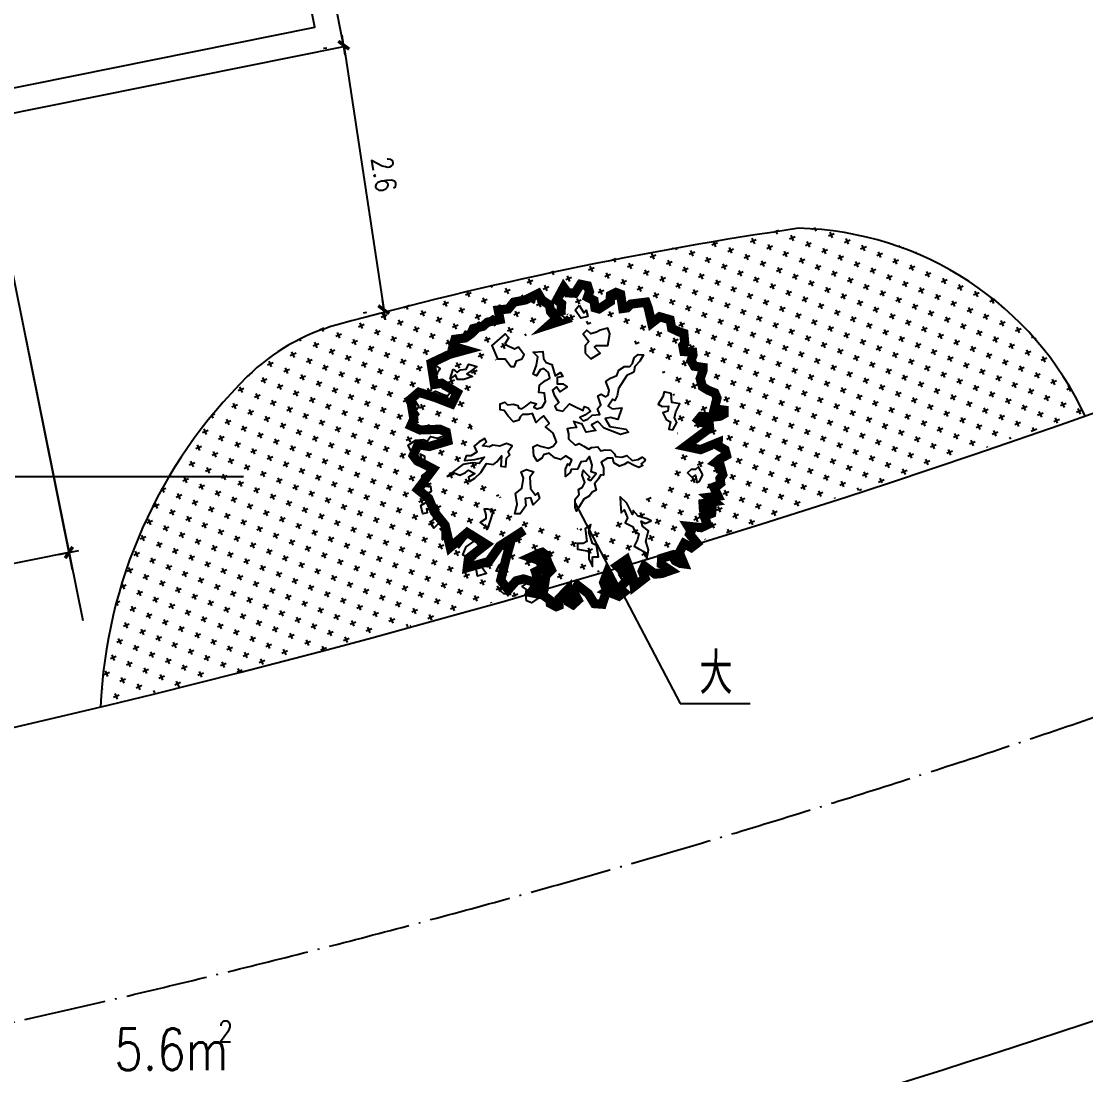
# Model space of a CAD drawing. Extents: x 1035948 to 1665131, y -158296 to 142149.
# Drawn here: x 1395090 to 1407526, y 18490 to 30801 of the extents above; entities that cross this region are included whole.
import ezdxf

# ---------------------------------------------------------------- set-up
doc = ezdxf.new("R2010")
doc.units = 0
doc.header["$LTSCALE"] = 200
doc.header["$MEASUREMENT"] = 0
doc.linetypes.add('ACAD_ISO04W100', pattern=[30.5, 24, -3, 0.5, -3])
doc.layers.get('0').update_dxf_attribs({"linetype": 'CONTINUOUS'})
doc.layers.get('DEFPOINTS').update_dxf_attribs({"linetype": 'CONTINUOUS'})
for name, color, linetype in [('CH1', 7, 'CONTINUOUS'), ('DL', 21, 'CONTINUOUS'), ('LMLK', 123, 'CONTINUOUS'), ('PUB_TEXT', 7, 'CONTINUOUS'), ('WLL1', 7, 'CONTINUOUS'), ('ZXX', 6, 'ACAD_ISO04W100'), ('蜀桧柏', 7, 'CONTINUOUS'), ('香樟', 7, 'CONTINUOUS')]:
    doc.layers.add(name, color=color, linetype=linetype)
doc.styles.add('_HZTXT', font='txt.shx', dxfattribs={"width": 0.8, "bigfont": 'hztxt.shx'})
doc.styles.add('DIM_FONT', font='SIMPLEX.shx', dxfattribs={"width": 0.8})
doc.dimstyles.new('DIMN80', dxfattribs={"dimscale": 0.8, "dimtxt": 300, "dimasz": 1, "dimexe": 250, "dimexo": 300, "dimgap": 150, "dimtad": 1, "dimdec": 0, "dimzin": 0, "dimdsep": 46, "dimtxsty": 'DIM_FONT', "dimblk": '_DIMX', "dimcen": 0.09, "dimclrt": 7, "dimadec": 0, "dimazin": 0, "dimtfac": 1, "dimtdec": 0, "dimtix": 1, "dimtmove": 2, "dimatfit": 3, "dimldrblk": '_DIMX', "dimfxl": 0, "dimtolj": 1, "dimtzin": 0, "dimarcsym": 0})

# ---------------------------------------------------------------- blocks, each defined once
blk = doc.blocks.new('W6')
at = {"color": 0, "linetype": 'ByBlock'}
for points in [[(0.298, 12.204), (0.509, 12.714), (0.945, 12.926), (1.293, 12.677), (1.293, 12.378), (1.38, 12.029), (1.592, 12.029), (1.978, 12.415), (2.488, 12.59), (2.575, 12.378), (2.787, 12.378), (3.048, 12.54), (3.309, 12.204), (3.259, 11.855), (3.434, 11.905), (3.906, 12.204), (4.205, 12.241), (4.292, 11.855), (4.168, 11.432), (4.641, 11.681), (4.678, 11.046), (5.026, 10.996), (5.114, 11.432), (5.114, 11.768), (5.586, 11.731), (5.711, 11.818), (5.798, 11.432), (5.586, 11.083), (5.922, 11.083), (6.271, 11.432), (6.532, 11.083), (6.445, 10.735), (6.445, 10.399), (6.395, 9.963), (6.706, 10.05), (6.868, 10.399), (7.179, 10.05), (7.565, 10.349), (7.689, 10.648), (7.814, 10.399), (8.112, 10.399), (7.901, 10.013), (7.689, 9.627), (8.075, 9.316), (8.249, 9.664), (8.374, 9.365), (8.759, 9.54), (9.145, 9.627), (9.232, 9.241), (8.934, 8.892), (8.585, 8.718), (8.585, 8.332), (8.759, 7.859), (8.934, 8.208), (9.282, 7.859), (9.282, 8.382), (9.618, 8.506), (9.705, 8.768), (9.842, 8.295), (9.967, 7.984), (9.705, 7.735), (9.668, 7.473), (10.004, 7.598), (10.054, 7.174), (10.054, 6.913), (9.792, 6.739), (9.581, 6.527), (9.792, 6.266), (10.054, 6.527), (10.315, 6.701), (10.738, 6.403), (11.124, 6.017), (10.95, 5.88), (10.265, 5.793), (9.917, 5.407), (9.668, 5.021), (8.934, 5.282), (9.407, 4.598), (10.054, 4.722), (10.526, 5.021), (11.086, 4.772), (11.385, 5.108), (11.684, 4.722), (11.684, 4.336), (11.174, 4.423), (10.651, 4.336), (9.879, 3.826), (10.651, 3.564), (11.086, 3.739), (11.982, 3.39), (12.194, 3.44), (12.331, 2.917), (11.858, 2.668), (11.298, 2.581), (11.124, 2.108), (10.738, 1.672), (11.174, 1.411), (11.982, 1.635), (12.331, 1.249), (12.069, 0.813), (11.646, 1.025), (11.086, 0.813)], [(11.086, 0.813), (11.721, 0.34), (12.032, 0.041), (12.331, 0.166), (12.592, -0.133), (12.244, -0.469), (11.858, -0.519), (11.597, -1.029), (11.248, -0.643), (10.825, -0.992), (10.701, -1.415), (11.597, -1.639), (11.385, -1.639), (11.808, -1.328), (12.194, -1.888), (12.032, -2.274), (11.559, -2.324), (11.174, -2.274), (10.95, -2.585), (10.738, -2.274), (10.39, -2.498), (10.526, -3.046), (11.086, -3.307), (11.211, -3.656), (11.559, -3.482), (11.51, -3.992), (11.298, -4.216), (10.862, -4.129), (10.477, -4.216), (10.054, -3.992), (9.842, -4.216), (9.792, -4.552), (9.319, -4.303), (8.896, -3.83), (8.249, -3.606), (7.689, -3.569), (7.216, -3.22), (7.428, -3.78), (8.162, -3.955), (7.901, -4.303), (8.162, -4.814), (8.461, -4.515), (9.058, -5.112), (9.407, -5.71), (9.967, -5.287), (10.178, -5.971), (9.755, -6.059), (9.319, -6.494), (9.531, -6.743), (9.058, -6.967), (8.809, -6.656), (8.548, -7.092), (7.951, -6.83), (7.515, -6.233), (6.955, -6.27), (6.868, -6.743), (7.341, -6.88), (8.038, -7.391), (7.727, -7.652), (7.988, -8.038), (7.901, -8.249), (7.341, -8.075), (7.304, -8.337), (7.428, -8.635), (7.129, -8.635), (6.781, -8.635), (6.619, -8.81), (6.321, -8.424), (6.233, -8.984), (6.532, -9.283), (6.059, -9.494), (5.885, -9.283), (5.325, -9.233), (5.064, -9.843), (5.375, -9.793), (5.449, -10.104), (4.815, -10.266), (4.641, -9.967), (4.168, -9.581), (3.956, -9.843), (3.732, -9.457), (3.396, -9.494), (3.396, -10.017), (3.869, -10.229), (3.608, -10.49), (3.222, -10.44), (2.961, -10.055), (2.575, -10.179), (2.276, -9.793), (1.804, -9.407), (2.065, -9.32), (1.716, -9.967), (1.119, -9.967), (0.945, -10.316), (1.244, -10.229), (1.455, -10.528), (1.331, -10.702), (0.261, -11.212), (-0.125, -10.652), (-0.175, -10.055), (-0.038, -9.793), (-0.387, -9.544), (-0.262, -9.021), (-0.424, -8.598), (-0.735, -8.337), (-0.946, -8.81), (-0.822, -9.32), (-1.245, -9.669), (-1.071, -9.93), (-0.897, -10.316), (-1.295, -11.212), (-1.718, -10.789), (-2.066, -10.403), (-2.365, -10.652), (-2.664, -10.403), (-3.174, -10.739), (-3.609, -10.615), (-3.958, -10.104), (-3.609, -9.631), (-3.821, -9.158), (-3.609, -8.635), (-3.485, -8.249), (-3.734, -8.038), (-4.032, -8.635), (-4.294, -8.374), (-4.431, -8.685), (-4.344, -9.233), (-4.941, -9.233), (-5.538, -8.81), (-5.887, -9.233), (-6.148, -8.847), (-6.31, -8.511), (-6.745, -8.337), (-6.621, -8.075), (-6.695, -7.515), (-6.745, -7.216), (-6.621, -7.092), (-6.87, -6.793), (-7.392, -7.44), (-7.218, -7.826), (-7.99, -7.602), (-7.99, -7.092), (-8.375, -6.88), (-8.251, -6.407), (-7.952, -6.27), (-8.338, -5.884), (-8.761, -6.183), (-8.811, -6.183), (-9.06, -5.847), (-8.724, -5.548), (-9.06, -5.025), (-9.321, -5.075), (-9.533, -4.814), (-9.284, -4.689), (-9.234, -4.129), (-10.055, -4.341), (-10.055, -3.917), (-10.055, -3.482), (-10.304, -3.395), (-10.565, -3.22), (-10.615, -3.009), (-10.74, -2.324), (-10.864, -2.237), (-10.777, -2.15), (-10.528, -1.677), (-11.001, -1.552), (-11.212, -1.378), (-10.74, -1.116), (-10.304, -0.469), (-9.881, -0.469), (-9.321, 0.004), (-9.022, -0.307), (-9.022, 0.39), (-9.321, 0.726), (-9.757, 0.128), (-9.918, 0.39), (-10.441, 0.39), (-10.615, 0.004), (-11.038, 0.079), (-11.212, 0.253), (-11.772, 0.602), (-11.387, 0.863), (-11.212, 1.498), (-11.947, 1.672), (-11.81, 2.357), (-11.25, 2.531), (-10.951, 2.444), (-10.777, 2.83), (-10.142, 2.917), (-10.055, 3.216), (-10.229, 3.477), (-10.615, 4.075), (-11.038, 4.212), (-11.3, 4.51), (-11.163, 4.859), (-10.777, 4.983), (-10.092, 5.021), (-10.142, 5.369), (-10.528, 5.755), (-10.304, 6.353), (-10.565, 6.788), (-10.18, 7.05), (-9.445, 6.963), (-8.973, 7.125), (-9.06, 7.647), (-9.495, 7.984), (-9.234, 8.419), (-8.587, 8.718), (-8.288, 9.191), (-8.375, 9.627), (-7.43, 9.714), (-7.392, 9.54), (-6.745, 9.664), (-6.745, 9.926), (-6.783, 10.262), (-6.658, 10.349), (-6.621, 10.349), (-6.148, 10.187), (-5.625, 10.486), (-5.675, 10.648), (-5.625, 11.083), (-5.364, 11.083), (-4.941, 10.872), (-4.169, 10.909), (-4.169, 11.046), (-3.958, 11.345), (-3.995, 11.556), (-3.871, 11.905), (-3.311, 12.154), (-2.489, 11.942), (-2.278, 12.415), (-2.489, 12.677), (-2.104, 12.677), (-1.93, 12.378), (-1.842, 11.594), (-1.979, 10.996), (-1.718, 10.785), (-1.457, 10.959), (-1.37, 11.556), (-1.034, 11.594), (-0.735, 11.046), (0.049, 10.013), (0.348, 9.751), (0.597, 10.909), (0.261, 11.258), (-0.001, 11.731), (0.049, 12.241), (0.298, 12.204)]]:
    blk.add_lwpolyline(points, dxfattribs=at)
for points in [[(2.493, 11.089), (1.894, 10.745), (2.106, 10.533), (2.106, 10.189), (2.362, 9.926), (2.705, 10.27), (2.537, 10.533), (3.093, 10.614), (2.969, 10.833)], [(-1.806, 8.939), (-2.274, 9.026), (-2.874, 9.326), (-2.961, 8.727), (-3.649, 8.683), (-3.78, 8.163), (-3.393, 8.039), (-2.837, 7.695), (-2.661, 7.995), (-2.705, 8.471), (-2.318, 8.427), (-2.186, 8.039), (-1.674, 8.295), (-1.499, 8.639), (-0.943, 8.507), (-0.899, 8.814), (-1.462, 9.114)], [(-0.6, 0.907), (-0.212, 0.907), (0.256, 1.419), (0.132, 1.719), (0.344, 2.063), (0.563, 2.45), (0.431, 2.663), (0.388, 3.138), (0.687, 3.35), (0.6, 3.694), (0.643, 4.126), (0.907, 4.382), (1.119, 4.469), (1.163, 4.945), (1.031, 5.332), (1.418, 5.72), (1.331, 6.188), (1.163, 6.488), (1.331, 6.708), (1.462, 6.664), (1.674, 6.408), (1.806, 6.532), (1.938, 6.232), (1.806, 5.888), (1.55, 5.413), (1.718, 5.113), (1.85, 4.769), (1.594, 4.345), (1.25, 4.257), (1.25, 3.87), (1.55, 3.394), (1.981, 3.57), (2.537, 3.57), (2.493, 3.35), (2.793, 3.182), (3.181, 2.882), (3.656, 3.006), (3.824, 2.706), (4.08, 2.494), (4.343, 2.063), (5.243, 1.507), (4.943, 1.419), (4.343, 1.419), (4, 1.719), (3.612, 1.675), (3.437, 1.975), (3.093, 2.151), (2.537, 1.938), (2.15, 2.019), (2.406, 2.238), (2.669, 2.538), (2.837, 2.363), (2.925, 2.582), (2.406, 3.006), (2.281, 2.626), (1.762, 2.706), (1.119, 2.494), (1.462, 2.238), (1.506, 1.851), (2.062, 1.595), (2.106, 1.119), (2.325, 1.031), (2.625, 0.688), (2.062, 0.688), (1.674, 0.863), (1.806, 0.987), (1.375, 1.163), (1.075, 0.688), (1.331, 0.3), (1.206, -0.132), (0.863, -0.556), (0.987, -0.987), (1.25, -1.119), (1.462, -1.463), (1.075, -1.719), (0.388, -1.763), (0.219, -1.463), (0.344, -1.2), (0.475, -0.6), (0.344, -0.256), (0, 0), (-0.643, -0.256), (-0.812, -0.432), (-1.119, -0.819), (-1.375, -0.556), (-1.974, -0.987), (-1.762, -1.244), (-1.462, -1.543), (-2.15, -1.807), (-2.062, -2.151), (-2.062, -2.575), (-1.886, -2.75), (-1.631, -2.838), (-1.499, -3.262), (-1.93, -3.65), (-2.362, -3.95), (-2.406, -4.257), (-2.874, -4.257), (-3.005, -3.913), (-2.793, -3.694), (-2.837, -3.262), (-2.749, -2.919), (-2.574, -2.882), (-2.493, -2.619), (-2.705, -2.319), (-3.005, -1.931), (-2.874, -1.507), (-2.618, -1.719), (-2.493, -1.463), (-2.618, -1.075), (-3.049, -0.819), (-3.692, -0.9), (-3.736, -1.331), (-4.292, -1.287), (-4.636, -0.819), (-4.811, -0.512), (-5.243, -0.6), (-5.542, -0.944), (-5.455, -1.244), (-4.979, -1.507), (-5.111, -1.763), (-5.798, -1.507), (-6.442, -1.419), (-6.785, -1.763), (-6.829, -1.031), (-6.31, -0.987), (-6.01, -0.775), (-5.842, -0.344), (-4.979, -0.088), (-5.243, 0.3), (-4.935, 0.475), (-4.855, 0.044), (-4.38, 0.044), (-4.38, 0.475), (-4.168, 0.819), (-3.78, 0.256), (-4.168, 0), (-3.904, -0.3), (-3.524, -0.168), (-2.961, 0.176), (-2.705, -0.132), (-2.406, 0), (-2.362, 0.256), (-2.318, 0.475), (-2.874, 0.987), (-2.705, 1.331), (-2.362, 2.019), (-2.661, 2.107), (-2.574, 2.407), (-2.318, 2.582), (-2.018, 2.151), (-1.843, 1.763), (-1.587, 2.019), (-1.718, 2.363), (-2.018, 2.706), (-2.062, 3.27), (-2.493, 3.094), (-2.793, 3.35), (-3.48, 3.138), (-3.605, 3.394), (-3.393, 3.738), (-3.524, 3.913), (-3.904, 4.001), (-4.555, 3.738), (-4.811, 4.082), (-5.023, 4.557), (-5.411, 4.725), (-5.71, 5.157), (-5.71, 5.545), (-5.93, 5.757), (-6.354, 5.888), (-6.617, 6.188), (-6.573, 6.576), (-6.098, 6.32), (-5.71, 5.932), (-5.279, 5.845), (-5.023, 5.332), (-4.036, 4.689), (-3.48, 4.601), (-3.137, 4.425), (-3.217, 4.257), (-2.705, 3.913), (-2.493, 4.213), (-2.574, 4.945), (-1.674, 4.645), (-1.843, 4.082), (-1.762, 3.694), (-1.155, 4.038), (-0.943, 5.245), (-0.731, 5.457), (-0.556, 4.857), (-1.031, 3.613), (-1.543, 3.138), (-1.287, 2.663), (-0.855, 2.97), (-0.731, 2.238), (-1.331, 1.938), (-1.543, 1.287), (-1.075, 1.507), (-1.031, 1.075), (-0.987, 0.819)], [(7.517, 6.752), (6.749, 6.964), (6.405, 6.532), (6.018, 6.408), (6.186, 6.708), (5.974, 7.176), (5.842, 6.876), (5.63, 6.188), (5.199, 5.801), (5.498, 5.757), (4.643, 5.332), (4.168, 4.813), (4.687, 4.857), (5.374, 4.901), (5.155, 5.113), (5.762, 5.376), (6.142, 5.201), (6.405, 5.757), (6.829, 5.976), (6.961, 6.232), (7.392, 6.144), (7.904, 5.888), (8.08, 6.188), (8.335, 6.664), (8.855, 6.832), (8.167, 6.964)], [(-6.717, 2.161), (-6.286, 2.6), (-6.717, 3.317), (-7.149, 2.886), (-7.288, 3.032), (-7.288, 3.896), (-8.159, 4.034), (-8.591, 3.896), (-8.444, 3.317), (-8.298, 3.032), (-8.159, 2.6), (-8.444, 2.307), (-8.159, 2.022), (-7.581, 2.454), (-7.288, 2.161)], [(8.711, 2.739), (8.711, 3.171), (7.847, 3.032), (7.701, 2.739), (6.837, 2.454), (6.259, 2.6), (6.552, 2.161), (7.554, 2.307), (7.701, 2.022), (7.701, 1.59), (8.133, 1.59), (8.279, 2.454), (8.858, 2.454), (9.436, 2.739)], [(-10.353, 1.719), (-9.754, 2.063), (-9.966, 2.238), (-9.491, 2.363), (-9.366, 1.851), (-9.966, 1.419)], [(9.454, -0.688), (8.979, -0.819), (8.811, -1.075), (8.635, -0.731), (8.292, -1.163), (8.547, -1.375), (8.467, -1.807), (8.811, -2.019), (9.242, -1.463), (8.898, -1.375), (9.542, -0.987), (9.842, -1.587), (10.273, -1.031), (9.798, -0.256)], [(2.281, -1.719), (2.669, -2.019), (3.524, -1.975), (4.043, -1.587), (3.868, -1.419), (4.299, -1.287), (4.767, -1.763), (4.255, -1.931), (4.299, -2.363), (4.855, -2.319), (5.455, -2.75), (5.455, -3.138), (4.731, -2.962), (3.912, -3.094), (3.524, -2.619), (2.749, -2.494), (2.281, -2.663), (2.106, -2.275)], [(-6.286, -2.597), (-6.571, -2.45), (-7.149, -2.882), (-7.003, -3.167), (-7.288, -3.745), (-7.434, -3.892), (-7.866, -3.599), (-8.159, -3.892), (-7.288, -4.902), (-6.286, -4.47), (-6.286, -3.892), (-5.707, -3.46), (-5.707, -3.167), (-6.139, -3.029)], [(2.625, -8.295), (2.362, -7.732), (2.537, -7.307), (2.325, -6.876), (2.15, -6.664), (2.406, -6.188), (2.669, -6.664), (3.012, -6.576), (2.749, -6.188), (2.325, -5.713), (1.638, -5.289), (1.718, -4.769), (1.506, -4.513), (1.075, -4.169), (1.85, -4.213), (1.894, -3.826), (1.25, -3.782), (0.987, -3.526), (0.731, -3.65), (0.3, -3.35), (0.132, -3.782), (0.344, -4.294), (0.256, -4.813), (0.388, -5.069), (0.3, -5.588), (0, -5.289), (-0.256, -5.413), (0, -5.845), (0.344, -6.232), (0.775, -6.013), (1.075, -6.488), (1.075, -6.832), (1.418, -6.964), (1.331, -6.188), (1.163, -5.457), (1.638, -5.845), (1.594, -6.357), (1.718, -7.088), (2.018, -7.476)], [(6.552, -5.187), (6.112, -5.041), (5.249, -4.756), (5.11, -5.187), (5.11, -5.481), (5.542, -5.334), (5.827, -5.334), (6.112, -5.766)], [(-5.498, -7.819), (-5.243, -7.52), (-5.455, -7.264), (-5.498, -6.832), (-5.886, -6.62), (-5.71, -6.013), (-5.367, -6.444), (-5.155, -6.788), (-4.935, -6.357), (-4.723, -7.008), (-4.723, -7.476), (-5.067, -7.651), (-4.767, -8.039)]]:
    blk.add_lwpolyline(points, close=True, dxfattribs=at)
blk = doc.blocks.new('ZW01')
at = {"layer": '香樟', "color": 3, "const_width": 115, "elevation": 48501}
blk.add_lwpolyline([(-321, 1541), (-239, 1614), (-313, 1702), (-326, 1782), (-421, 1846), (-459, 1913), (-467, 1926), (-623, 1848), (-771, 1819), (-839, 1735), (-966, 1721), (-944, 1602), (-1100, 1569), (-1157, 1518), (-1278, 1489), (-1310, 1420), (-1376, 1373), (-1505, 1356), (-1530, 1267), (-1376, 1222), (-1571, 1169), (-1803, 1059), (-1762, 793), (-1672, 807), (-1479, 689), (-1548, 550), (-1757, 631), (-1957, 694), (-2059, 607), (-2019, 360), (-2057, 276), (-1941, 224), (-1693, 232), (-1615, 198), (-1595, 86), (-1827, 17), (-1966, 40), (-2028, -95), (-1976, -164), (-1884, -207), (-1777, -264), (-1970, -519), (-1835, -629), (-1762, -802), (-1629, -966), (-1565, -1241), (-1352, -1057), (-1116, -1204), (-1337, -1377), (-1352, -1496), (-1083, -1418), (-949, -1227), (-642, -1029), (-797, -1129), (-871, -1391), (-935, -1652), (-842, -1773), (-742, -1660), (-651, -1637), (-473, -1689), (-558, -1807), (-409, -1837), (-501, -1547), (-402, -1498), (-459, -1403), (-566, -1367), (-450, -1314), (-416, -1304), (-378, -1334), (-345, -1431), (-302, -1524), (-370, -1594), (-409, -1837), (-409, -1837), (-323, -1899), (-317, -1943), (-241, -1983), (-207, -1969), (-208, -1883), (-98, -1770), (-90, -1924), (-33, -1958), (30, -1900), (-29, -1792), (24, -1716), (160, -1822), (235, -1945), (333, -1952), (388, -1780), (349, -1681), (395, -1559), (483, -1723), (384, -1790), (540, -1851), (603, -1802), (548, -1752), (670, -1620), (519, -1475), (632, -1397), (716, -1617), (731, -1730), (866, -1625), (830, -1540), (859, -1477), (993, -1576), (1078, -1568), (1183, -1531), (1070, -1455), (1075, -1378), (1199, -1340), (1244, -1411), (1306, -1442), (1352, -1448), (1294, -1310), (1316, -1265), (1355, -1195), (1445, -1245), (1515, -1191), (1423, -1078), (1441, -1040), (1404, -979), (1568, -996), (1646, -958), (1646, -958), (1604, -854), (1698, -818), (1702, -767), (1595, -757), (1591, -695), (1732, -672), (1666, -617), (1778, -603), (1724, -490), (1774, -470), (1811, -440), (1802, -383), (1837, -334), (1804, -213), (1745, -186), (1802, -137), (1883, -93), (1866, -25), (1779, 25), (1780, 68), (1560, -22), (1369, 19), (1673, 247), (1667, 302), (1568, 317), (1530, 348), (1567, 393), (1707, 384), (1802, 395), (1852, 423), (1852, 471), (1731, 487), (1765, 623), (1737, 687), (1656, 719), (1583, 764), (1555, 866), (1589, 961), (1589, 1004), (1481, 1020), (1441, 1091), (1465, 1159), (1461, 1196), (1352, 1203), (1338, 1276), (1363, 1302), (1351, 1430), (1293, 1447), (1199, 1493), (1180, 1599), (1050, 1637), (950, 1559), (907, 1747), (880, 1819), (880, 1819), (693, 1796), (646, 1749), (589, 1741), (562, 1918), (505, 1940), (435, 1906), (433, 1827), (291, 1735), (242, 1749), (229, 1840), (149, 1881), (173, 1948), (149, 2024), (62, 2042), (-9, 1931), (-99, 1936), (-149, 2005), (-235, 1846), (-175, 1799), (-185, 1662), (-133, 1602)], close=True, dxfattribs=at)
at = {"layer": '香樟', "color": 51, "xscale": 164.9574594396461, "yscale": 164.9574594396461, "zscale": 164.9574594396461, "rotation": 270}
blk.add_blockref('W6', (-239, 76, 48501), dxfattribs=at)
blk = doc.blocks.new('_DIMX')
blk.add_line((-150, 0), (150, 0))
at = {"const_width": 50}
blk.add_lwpolyline([(-70, -70), (70, 70)], dxfattribs=at)
blk = doc.blocks.new('*D564')
at = {"layer": 'DEFPOINTS', "color": 0}
for p in [(1394625, 29654), (1386579, 28032), (1387599, 22970)]:
    blk.add_point(p, dxfattribs=at)
at = {"layer": 'WLL1', "color": 0, "lineweight": -2}
for p, q in [((1394673, 29419), (1395685, 24396)), ((1386626, 27797), (1387639, 22774)), ((1395645, 24592), (1387600, 22970))]:
    blk.add_line(p, q, dxfattribs=at)
at = {"layer": 'WLL1', "color": 0, "lineweight": -2, "xscale": 0.8, "yscale": 0.8, "zscale": 0.8}
for p, rotation in [((1395646, 24592), 11.39757030734056), ((1387599, 22970), 191.3975703073405)]:
    blk.add_blockref('_DIMX', p, dxfattribs=dict(at, rotation=rotation))
at = {"layer": 'WLL1', "color": 7, "insert": (1391575, 24016), "char_height": 240, "attachment_point": 5, "rotation": 11.3976, "style": 'DIM_FONT'}
blk.add_mtext('\\A1;8208', dxfattribs=at)
blk = doc.blocks.new('*D566')
at = {"layer": 'DEFPOINTS', "color": 0}
for p in [(1398857, 30522), (1399324, 27431), (1399324, 27431)]:
    blk.add_point(p, dxfattribs=at)
at = {"layer": 'WLL1', "color": 0, "lineweight": -2}
for p, q in [((1398620, 30486), (1398659, 30492)), ((1398857, 30522), (1399324, 27432)), ((1399087, 27395), (1399126, 27401))]:
    blk.add_line(p, q, dxfattribs=at)
at = {"layer": 'WLL1', "color": 0, "lineweight": -2, "xscale": 0.8, "yscale": 0.8, "zscale": 0.8}
for p, rotation in [((1398857, 30522), 98.59766530883746), ((1399324, 27431), 278.5976653088374)]:
    blk.add_blockref('_DIMX', p, dxfattribs=dict(at, rotation=rotation))
at = {"layer": 'WLL1', "color": 7, "insert": (1399328, 29013), "char_height": 240, "attachment_point": 5, "rotation": 278.5977, "style": 'DIM_FONT'}
blk.add_mtext('\\A1;2.6', dxfattribs=at)

msp = doc.modelspace()

# ---------------------------------------------------------------- hatches: boundary and pattern name
at = {"layer": '蜀桧柏', "ltscale": 20}
h = msp.add_hatch(dxfattribs=at)
h.set_pattern_fill('CROSS', color=60, scale=576, style=0)
h.set_pattern_definition([(202.839744, (2151650.57, 268277.4), (-188.603867, 76.81524), [72, -216]), (112.839744, (2151631.37, 268230.25), (76.81524, 188.603867), [72, -216])])
h.paths.add_polyline_path([(1397631.9136, 26553.4289, -0.1567380011), (1398949.40471, 27305.84596, -0.029453451), (1404171.06147, 28392.31347, -0.2845699773), (1407511.60715, 26217.45466, -0.026151812), (1396019.93297, 22797.18511, -0.1830594647)])
h.paths.add_polyline_path([(1400450.71709, 25603.57047, 1), (1402662.54299, 26535.14235, 1)], flags=16)

# ---------------------------------------------------------------- linework, layer by layer
for p, q in [((1395018.78082, 25479.55205, 54112.21556), (1397684.43404, 25479.55205, 54112.21556)), ((1401561.20768, 25170.32312), (1402789.09851, 22827.46233, -27056.10778)), ((1402789.09851, 22827.46233, -27056.10778), (1403604.62538, 22827.46233, -27056.10778))]:
    msp.add_line(p, q)
for radius, start in [(114696.28995, 281.4198719001), (121416.28995, 280.8659100313)]:
    msp.add_arc((1369293.95608, 134328.6342), radius, start, 298.256662115)
at = {"layer": 'CH1'}
msp.add_line((1395138.50644, 27115.0265), (1395810.24951, 23799.55316), dxfattribs=at)
at = {"layer": 'DL'}
for centre, radius, start, end in [((1410739.70784, -16449.25961), 45309.77035, 98.335055858, 105.302709311), ((1404082.92862, 24597.47824), 3785.47517, 24.680724385, 88.658822655), ((1399415.01874, 24939.14225), 2400, 105.302709311, 134.575413277), ((1401779.75309, 22539.09817), 5769.29965, 134.575413277, 177.552702418)]:
    msp.add_arc(centre, radius, start, end, dxfattribs=at)
at = {"layer": 'LMLK'}
for p, q in [((1398859.97969, 30507.66947), (1397792.85453, 35801.17907)), ((1394625.17201, 29653.96934), (1398859.97969, 30507.66947))]:
    msp.add_line(p, q, dxfattribs=at)
msp.add_lwpolyline([(1381502.53135, 32810.8852), (1382569.63691, 27517.47282), (1386804.44459, 28371.17295), (1387017.86962, 27312.47103), (1394499.36319, 28820.67459), (1394285.93816, 29879.37651), (1398520.74584, 30733.07664), (1397453.64028, 36026.48902)], dxfattribs=at)
at = {"layer": 'ZXX', "ltscale": 0.2}
msp.add_arc((1369293.95608, 134328.6342), 118056.28995, 280.8659100313, 298.256662115, dxfattribs=at)

# ---------------------------------------------------------------- block references
at = {"layer": '香樟', "ltscale": 20, "xscale": 0.9359999999869615, "yscale": 0.9360000000015134, "zscale": 0.9359999999999999}
msp.add_blockref('ZW01', (1401566.17049, 25815.71895, -45396.98417), dxfattribs=at)

# ---------------------------------------------------------------- texts
at = {"layer": 'PUB_TEXT', "style": '_HZTXT', "width": 0.8}
for s, height, p in [('大', 486, (1403012.45257, 22938.04868, 54112.21556)), ('5.6m ', 486, (1396177.32979, 18543.63485, 27056.10778)), ('2', 243, (1397393.0486, 18875.56248, 27056.10778))]:
    msp.add_text(s, height=height, dxfattribs=at).set_placement(p)

# ---------------------------------------------------------------- dimensions: what is measured, and where the dimension line sits
at = {"layer": 'WLL1'}
dim = msp.add_aligned_dim(p1=(1398856.80888, 30522.36043), p2=(1399324.21881, 27430.90429), distance=-0.00095, text='2.6', dimstyle='DIMN80', dxfattribs=at)
dim.commit()
dim.dimension.update_dxf_attribs({"geometry": '*D566', "text_midpoint": (1399327.81589, 29012.51103)})
dim = msp.add_aligned_dim(p1=(1394625.17201, 29653.96934), p2=(1386579.03742, 28031.9391), distance=5163.59774, dimstyle='DIMN80', dxfattribs=at)
dim.commit()
dim.dimension.update_dxf_attribs({"geometry": '*D564', "text_midpoint": (1391575.08528, 24016.45201)})

doc.saveas('drawing.dxf')
